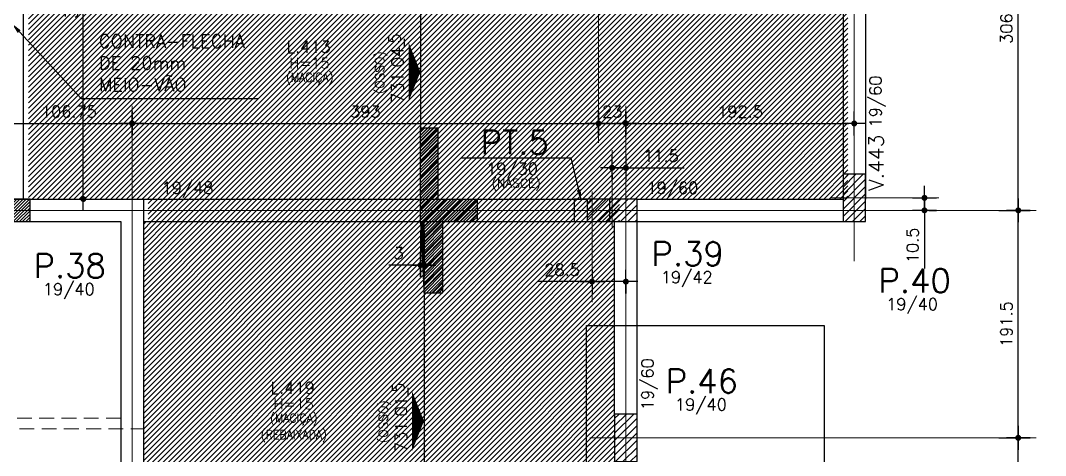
# Model space of a CAD drawing. Header units: inches. Extents: x 17515 to 34518, y -9122 to -4917.
# Drawn here: x 20501 to 21365, y -7534 to -7167 of the extents above; entities that cross this region are included whole.
import ezdxf
from ezdxf.enums import TextEntityAlignment as Align

# ---------------------------------------------------------------- set-up
doc = ezdxf.new("R2010")
doc.units = ezdxf.units.IN
doc.header["$LTSCALE"] = 50
doc.header["$MEASUREMENT"] = 0
doc.linetypes.add('HIDDEN', pattern=[0.375, 0.25, -0.125])
for name, color, linetype in [('ALVENARIA', 10, 'HIDDEN'), ('CONTRA-FLECHA', 152, 'Continuous'), ('CORTE-FORMA', 1, 'Continuous'), ('COTA', 6, 'Continuous'), ('FO-HACHURA_PILAR-CONT', 252, 'Continuous'), ('FO-HACHURA_PILAR-MORRE', 252, 'Continuous'), ('FO-TEXTO-LAJES', 152, 'Continuous'), ('FO-TEXTO-VIGAS', 3, 'Continuous'), ('HACHUR LAJE', 141, 'Continuous'), ('NIVEL', 3, 'Continuous'), ('P-C', 1, 'Continuous'), ('P-M', 7, 'Continuous'), ('P-N', 5, 'Continuous')]:
    doc.layers.add(name, color=color, linetype=linetype)
for name, color, linetype, lineweight in [('FO-Eixos', 150, 'Continuous', 5), ('FO-Textos dos pilares', 3, 'Continuous', 20), ('FO-Vigas', 2, 'Continuous', 30)]:
    doc.layers.add(name, color=color, linetype=linetype, lineweight=lineweight)
doc.styles.add('ROMANS', font='romans.shx')
doc.dimstyles.new('COTA_25', dxfattribs={"dimscale": 5, "dimtxt": 2, "dimasz": 1, "dimexe": 2, "dimexo": 1.5, "dimgap": 1, "dimtad": 1, "dimlfac": 0.5, "dimzin": 12, "dimdsep": 46, "dimtxsty": 'ROMANS', "dimblk1": 'COTA', "dimblk2": 'COTA', "dimsah": 1, "dimcen": -4, "dimdle": 1.5, "dimclrd": 6, "dimclre": 6, "dimclrt": 3, "dimadec": 0, "dimazin": 0, "dimtfac": 1, "dimtofl": 0, "dimtmove": 0, "dimatfit": 3, "dimldrblk": 'COTA', "dimfxl": 1, "dimtolj": 1, "dimtzin": 12, "dimarcsym": 0})
doc.dimstyles.new('COTA_50', dxfattribs={"dimscale": 5, "dimtxt": 2, "dimasz": 1, "dimexe": 2, "dimexo": 1.5, "dimgap": 1, "dimtad": 1, "dimzin": 12, "dimdsep": 46, "dimtxsty": 'ROMANS', "dimblk1": 'COTA', "dimblk2": 'COTA', "dimsah": 1, "dimcen": -4, "dimdle": 1.5, "dimclrd": 6, "dimclre": 6, "dimclrt": 3, "dimadec": 0, "dimazin": 0, "dimtfac": 1, "dimtofl": 0, "dimtmove": 0, "dimatfit": 3, "dimldrblk": 'COTA', "dimfxl": 1, "dimtolj": 1, "dimtzin": 12, "dimarcsym": 0})
doc.dimstyles.new('NOTA', dxfattribs={"dimscale": 5, "dimtxt": 2, "dimasz": 2, "dimexe": 1.5, "dimexo": 2, "dimgap": 1, "dimtad": 1, "dimdec": 1, "dimzin": 12, "dimdsep": 46, "dimtxsty": 'ROMANS', "dimcen": 0.09, "dimclrd": 8, "dimclre": 8, "dimclrt": 3, "dimadec": 0, "dimazin": 0, "dimtfac": 1, "dimtdec": 1, "dimtofl": 0, "dimtmove": 0, "dimatfit": 3, "dimfxl": 1, "dimtolj": 1, "dimtzin": 12, "dimarcsym": 0})

# ---------------------------------------------------------------- blocks, each defined once
blk = doc.blocks.new('COTA')
at = {"layer": 'COTA'}
for p, q in [((0, -2), (0, 2)), ((2, 0), (-2, 0))]:
    blk.add_line(p, q, dxfattribs=at)
at = {"layer": 'COTA', "const_width": 0.5}
blk.add_lwpolyline([(-0.25, 0, 1), (0.25, 0, 1)], format="xyb", close=True, dxfattribs=at)
blk = doc.blocks.new('*D40')
at = {"layer": 'COTA', "color": 6, "lineweight": -2, "transparency": 16777216}
for p, q in [((20488.68, -7248.89), (20488.68, -7244.02)), ((20595.43, -7248.89), (20595.43, -7244.02)), ((20493.68, -7254.02), (20590.43, -7254.02))]:
    blk.add_line(p, q, dxfattribs=at)
at = {"layer": 'Defpoints', "color": 0, "transparency": 16777216}
for p in [(20595.43, -7254.02), (20488.68, -7256.39), (20595.43, -7256.39)]:
    blk.add_point(p, dxfattribs=at)
at = {"layer": 'COTA', "color": 6, "lineweight": -2, "transparency": 16777216, "xscale": 5, "yscale": 5, "zscale": 5, "rotation": 180}
blk.add_blockref('COTA', (20488.68, -7254.02), dxfattribs=at)
at = {"layer": 'COTA', "color": 6, "lineweight": -2, "transparency": 16777216, "xscale": 5, "yscale": 5, "zscale": 5}
blk.add_blockref('COTA', (20595.43, -7254.02), dxfattribs=at)
at = {"layer": 'COTA', "color": 3, "transparency": 16777216, "insert": (20542.06, -7244.02), "char_height": 10, "attachment_point": 5, "style": 'ROMANS'}
blk.add_mtext('\\A1;106.75', dxfattribs=at)
blk = doc.blocks.new('*D41')
at = {"layer": 'COTA', "color": 6, "lineweight": -2, "transparency": 16777216}
for p, q in [((21011.43, -7257.15), (21011.43, -7244.02)), ((21203.9, -7257.15), (21203.9, -7244.02)), ((21016.43, -7254.02), (21198.9, -7254.02))]:
    blk.add_line(p, q, dxfattribs=at)
at = {"layer": 'Defpoints', "color": 0, "transparency": 16777216}
for p in [(21203.9, -7254.02), (21011.43, -7264.65), (21203.9, -7264.65)]:
    blk.add_point(p, dxfattribs=at)
at = {"layer": 'COTA', "color": 6, "lineweight": -2, "transparency": 16777216, "xscale": 5, "yscale": 5, "zscale": 5, "rotation": 180}
blk.add_blockref('COTA', (21011.43, -7254.02), dxfattribs=at)
at = {"layer": 'COTA', "color": 6, "lineweight": -2, "transparency": 16777216, "xscale": 5, "yscale": 5, "zscale": 5}
blk.add_blockref('COTA', (21203.9, -7254.02), dxfattribs=at)
at = {"layer": 'COTA', "color": 3, "transparency": 16777216, "insert": (21107.67, -7244.02), "char_height": 10, "attachment_point": 5, "style": 'ROMANS'}
blk.add_mtext('\\A1;192.5', dxfattribs=at)
blk = doc.blocks.new('*D46')
at = {"layer": 'COTA', "color": 6, "lineweight": -2, "transparency": 16777216}
for p, q in [((20595.43, -7256.1), (20595.43, -7244.02)), ((20988.43, -7256.1), (20988.43, -7244.02)), ((20600.43, -7254.02), (20983.43, -7254.02))]:
    blk.add_line(p, q, dxfattribs=at)
at = {"layer": 'Defpoints', "color": 0, "transparency": 16777216}
for p in [(20988.43, -7254.02), (20595.43, -7263.6), (20988.43, -7263.6)]:
    blk.add_point(p, dxfattribs=at)
at = {"layer": 'COTA', "color": 6, "lineweight": -2, "transparency": 16777216, "xscale": 5, "yscale": 5, "zscale": 5, "rotation": 180}
blk.add_blockref('COTA', (20595.43, -7254.02), dxfattribs=at)
at = {"layer": 'COTA', "color": 6, "lineweight": -2, "transparency": 16777216, "xscale": 5, "yscale": 5, "zscale": 5}
blk.add_blockref('COTA', (20988.43, -7254.02), dxfattribs=at)
at = {"layer": 'COTA', "color": 3, "transparency": 16777216, "insert": (20791.93, -7244.02), "char_height": 10, "attachment_point": 5, "style": 'ROMANS'}
blk.add_mtext('\\A1;393', dxfattribs=at)
blk = doc.blocks.new('*D47')
at = {"layer": 'COTA', "color": 6, "lineweight": -2, "transparency": 16777216}
for p, q in [((20988.43, -7265.22), (20988.43, -7244.02)), ((21011.43, -7265.22), (21011.43, -7244.02)), ((20993.43, -7254.02), (21006.43, -7254.02))]:
    blk.add_line(p, q, dxfattribs=at)
at = {"layer": 'Defpoints', "color": 0, "transparency": 16777216}
for p in [(21011.43, -7254.02), (20988.43, -7272.72), (21011.43, -7272.72)]:
    blk.add_point(p, dxfattribs=at)
at = {"layer": 'COTA', "color": 6, "lineweight": -2, "transparency": 16777216, "xscale": 5, "yscale": 5, "zscale": 5, "rotation": 180}
blk.add_blockref('COTA', (20988.43, -7254.02), dxfattribs=at)
at = {"layer": 'COTA', "color": 6, "lineweight": -2, "transparency": 16777216, "xscale": 5, "yscale": 5, "zscale": 5}
blk.add_blockref('COTA', (21011.43, -7254.02), dxfattribs=at)
at = {"layer": 'COTA', "color": 3, "transparency": 16777216, "insert": (20999.93, -7244.02), "char_height": 10, "attachment_point": 5, "style": 'ROMANS'}
blk.add_mtext('\\A1;23', dxfattribs=at)
blk = doc.blocks.new('*D108')
at = {"layer": 'COTA', "color": 6, "lineweight": -2, "transparency": 16777216}
for p, q in [((21325.71, -7518.69), (21352.08, -7518.69)), ((21342.08, -7664.65), (21342.08, -7523.69)), ((21325.71, -7669.65), (21352.08, -7669.65))]:
    blk.add_line(p, q, dxfattribs=at)
at = {"layer": 'Defpoints', "color": 0, "transparency": 16777216}
for p in [(21318.21, -7518.69), (21342.08, -7518.69), (21318.21, -7669.65)]:
    blk.add_point(p, dxfattribs=at)
at = {"layer": 'COTA', "color": 6, "lineweight": -2, "transparency": 16777216, "xscale": 5, "yscale": 5, "zscale": 5}
for p, rotation in [((21342.08, -7518.69), 90), ((21342.08, -7669.65), 270)]:
    blk.add_blockref('COTA', p, dxfattribs=dict(at, rotation=rotation))
at = {"layer": 'COTA', "color": 3, "transparency": 16777216, "insert": (21332.08, -7594.17), "char_height": 10, "attachment_point": 5, "rotation": 90, "style": 'ROMANS'}
blk.add_mtext('\\A1;151', dxfattribs=at)
blk = doc.blocks.new('*D109')
at = {"layer": 'COTA', "color": 6, "lineweight": -2, "transparency": 16777216}
for p, q in [((21325.71, -7327.15), (21352.08, -7327.15)), ((21342.08, -7513.69), (21342.08, -7332.15)), ((21325.71, -7518.69), (21352.08, -7518.69))]:
    blk.add_line(p, q, dxfattribs=at)
at = {"layer": 'Defpoints', "color": 0, "transparency": 16777216}
for p in [(21318.21, -7327.15), (21342.08, -7327.15), (21318.21, -7518.69)]:
    blk.add_point(p, dxfattribs=at)
at = {"layer": 'COTA', "color": 6, "lineweight": -2, "transparency": 16777216, "xscale": 5, "yscale": 5, "zscale": 5}
for p, rotation in [((21342.08, -7327.15), 90), ((21342.08, -7518.69), 270)]:
    blk.add_blockref('COTA', p, dxfattribs=dict(at, rotation=rotation))
at = {"layer": 'COTA', "color": 3, "transparency": 16777216, "insert": (21332.08, -7422.92), "char_height": 10, "attachment_point": 5, "rotation": 90, "style": 'ROMANS'}
blk.add_mtext('\\A1;191.5', dxfattribs=at)
blk = doc.blocks.new('*D110')
at = {"layer": 'COTA', "color": 6, "lineweight": -2, "transparency": 16777216}
for p, q in [((21335.99, -7021.15), (21352.08, -7021.15)), ((21342.08, -7322.15), (21342.08, -7026.15)), ((21335.99, -7327.15), (21352.08, -7327.15))]:
    blk.add_line(p, q, dxfattribs=at)
at = {"layer": 'Defpoints', "color": 0, "transparency": 16777216}
for p in [(21328.49, -7021.15), (21342.08, -7021.15), (21328.49, -7327.15)]:
    blk.add_point(p, dxfattribs=at)
at = {"layer": 'COTA', "color": 6, "lineweight": -2, "transparency": 16777216, "xscale": 5, "yscale": 5, "zscale": 5}
for p, rotation in [((21342.08, -7021.15), 90), ((21342.08, -7327.15), 270)]:
    blk.add_blockref('COTA', p, dxfattribs=dict(at, rotation=rotation))
at = {"layer": 'COTA', "color": 3, "transparency": 16777216, "insert": (21332.08, -7174.15), "char_height": 10, "attachment_point": 5, "rotation": 90, "style": 'ROMANS'}
blk.add_mtext('\\A1;306', dxfattribs=at)
blk = doc.blocks.new('*D155')
at = {"layer": 'COTA', "color": 6, "lineweight": -2, "transparency": 16777216}
for p, q in [((21263.06, -7311.65), (21263.06, -7306.65)), ((21266.79, -7316.65), (21273.06, -7316.65)), ((21263.06, -7332.15), (21263.06, -7376.15)), ((21266.79, -7327.15), (21273.06, -7327.15))]:
    blk.add_line(p, q, dxfattribs=at)
at = {"layer": 'Defpoints', "color": 0, "transparency": 16777216}
for p in [(21259.29, -7316.65), (21259.29, -7327.15), (21263.06, -7327.15)]:
    blk.add_point(p, dxfattribs=at)
at = {"layer": 'COTA', "color": 6, "lineweight": -2, "transparency": 16777216, "xscale": 5, "yscale": 5, "zscale": 5}
for p, rotation in [((21263.06, -7316.65), 270), ((21263.06, -7327.15), 90)]:
    blk.add_blockref('COTA', p, dxfattribs=dict(at, rotation=rotation))
at = {"layer": 'COTA', "color": 3, "transparency": 16777216, "insert": (21253.06, -7356.65), "char_height": 10, "attachment_point": 5, "rotation": 90, "style": 'ROMANS'}
blk.add_mtext('\\A1;10.5', dxfattribs=at)
blk = doc.blocks.new('*D156')
at = {"layer": 'COTA', "color": 6, "lineweight": -2, "transparency": 16777216}
for p, q in [((20982.93, -7387.16), (20937.46, -7387.16)), ((20982.93, -7388.37), (20982.93, -7397.16)), ((21006.43, -7387.16), (20987.93, -7387.16)), ((21011.43, -7388.37), (21011.43, -7397.16))]:
    blk.add_line(p, q, dxfattribs=at)
at = {"layer": 'Defpoints', "color": 0, "transparency": 16777216}
for p in [(20982.93, -7380.87), (21011.43, -7380.87), (20982.93, -7387.16)]:
    blk.add_point(p, dxfattribs=at)
at = {"layer": 'COTA', "color": 6, "lineweight": -2, "transparency": 16777216, "xscale": 5, "yscale": 5, "zscale": 5, "rotation": 180}
blk.add_blockref('COTA', (20982.93, -7387.16), dxfattribs=at)
at = {"layer": 'COTA', "color": 6, "lineweight": -2, "transparency": 16777216, "xscale": 5, "yscale": 5, "zscale": 5}
blk.add_blockref('COTA', (21011.43, -7387.16), dxfattribs=at)
at = {"layer": 'COTA', "color": 3, "transparency": 16777216, "insert": (20957.69, -7377.16), "char_height": 10, "attachment_point": 5, "style": 'ROMANS'}
blk.add_mtext('\\A1;28.5', dxfattribs=at)
blk = doc.blocks.new('*D157')
at = {"layer": 'COTA', "color": 6, "lineweight": -2, "transparency": 16777216}
for p, q in [((20994.93, -7291.32), (20989.93, -7291.32)), ((20999.93, -7296.23), (20999.93, -7301.32)), ((21011.43, -7296.23), (21011.43, -7301.32)), ((21016.43, -7291.32), (21060.48, -7291.32))]:
    blk.add_line(p, q, dxfattribs=at)
at = {"layer": 'Defpoints', "color": 0, "transparency": 16777216}
for p in [(20999.93, -7288.73), (21011.43, -7288.73), (21011.43, -7291.32)]:
    blk.add_point(p, dxfattribs=at)
at = {"layer": 'COTA', "color": 6, "lineweight": -2, "transparency": 16777216, "xscale": 5, "yscale": 5, "zscale": 5}
blk.add_blockref('COTA', (20999.93, -7291.32), dxfattribs=at)
at = {"layer": 'COTA', "color": 6, "lineweight": -2, "transparency": 16777216, "xscale": 5, "yscale": 5, "zscale": 5, "rotation": 180}
blk.add_blockref('COTA', (21011.43, -7291.32), dxfattribs=at)
at = {"layer": 'COTA', "color": 3, "transparency": 16777216, "insert": (21040.96, -7281.32), "char_height": 10, "attachment_point": 5, "style": 'ROMANS'}
blk.add_mtext('\\A1;11.5', dxfattribs=at)
blk = doc.blocks.new('*D231')
at = {"layer": 'COTA', "color": 6, "lineweight": -2, "transparency": 16777216}
blk.add_arc((21751.32, -7452.84), 159.39, 116.02523, 178.20257, dxfattribs=at)
at = {"layer": 'Defpoints', "color": 0, "transparency": 16777216}
for p in [(21571.32, -7052.84), (21636.37, -7342.43), (21297.61, -7452.84), (21743.82, -7452.84), (21751.32, -7452.84)]:
    blk.add_point(p, dxfattribs=at)
at = {"layer": 'COTA', "color": 6, "lineweight": -2, "transparency": 16777216, "xscale": 5, "yscale": 5, "zscale": 5}
for p, rotation in [((21685.91, -7307.49), 25.12651574091678), ((21591.93, -7452.84), 269.10128696288)]:
    blk.add_blockref('COTA', p, dxfattribs=dict(at, rotation=rotation))
at = {"layer": 'COTA', "color": 3, "transparency": 16777216, "insert": (21609.07, -7360.87), "char_height": 10, "attachment_point": 5, "rotation": 57.1139, "style": 'ROMANS'}
blk.add_mtext('\\A1;66°', dxfattribs=at)
blk = doc.blocks.new('*D245')
at = {"layer": 'COTA', "color": 6, "lineweight": -2, "transparency": 16777216}
for p, q in [((20838.33, -7344.15), (20838.33, -7383.23)), ((20841.33, -7344.15), (20841.33, -7383.23)), ((20833.33, -7373.23), (20811.66, -7373.23)), ((20846.33, -7373.23), (20851.33, -7373.23))]:
    blk.add_line(p, q, dxfattribs=at)
at = {"layer": 'Defpoints', "color": 0, "transparency": 16777216}
for p in [(20838.33, -7336.65), (20841.33, -7336.65), (20838.33, -7373.23)]:
    blk.add_point(p, dxfattribs=at)
at = {"layer": 'COTA', "color": 6, "lineweight": -2, "transparency": 16777216, "xscale": 5, "yscale": 5, "zscale": 5}
blk.add_blockref('COTA', (20838.33, -7373.23), dxfattribs=at)
at = {"layer": 'COTA', "color": 6, "lineweight": -2, "transparency": 16777216, "xscale": 5, "yscale": 5, "zscale": 5, "rotation": 180}
blk.add_blockref('COTA', (20841.33, -7373.23), dxfattribs=at)
at = {"layer": 'COTA', "color": 3, "transparency": 16777216, "insert": (20820, -7363.23), "char_height": 10, "attachment_point": 5, "style": 'ROMANS'}
blk.add_mtext('\\A1;3', dxfattribs=at)
blk = doc.blocks.new('*D277')
at = {"layer": 'COTA', "color": 6, "lineweight": -2, "transparency": 16777216}
for p, q in [((20436.53, -6988.65), (20564.24, -6988.65)), ((20554.24, -7312.65), (20554.24, -6993.65)), ((20436.53, -7317.65), (20564.24, -7317.65))]:
    blk.add_line(p, q, dxfattribs=at)
at = {"layer": 'Defpoints', "color": 0, "transparency": 16777216}
for p in [(20429.03, -6988.65), (20554.24, -6988.65), (20429.03, -7317.65)]:
    blk.add_point(p, dxfattribs=at)
at = {"layer": 'COTA', "color": 6, "lineweight": -2, "transparency": 16777216, "xscale": 5, "yscale": 5, "zscale": 5}
for p, rotation in [((20554.24, -6988.65), 90), ((20554.24, -7317.65), 270)]:
    blk.add_blockref('COTA', p, dxfattribs=dict(at, rotation=rotation))
at = {"layer": 'COTA', "color": 3, "transparency": 16777216, "insert": (20544.24, -7153.15), "char_height": 10, "attachment_point": 5, "rotation": 90, "style": 'ROMANS'}
blk.add_mtext('\\A1;329', dxfattribs=at)

msp = doc.modelspace()

# ---------------------------------------------------------------- hatches: boundary and pattern name
h = msp.add_hatch()
h.set_pattern_fill('ANSI31', color=256)
edge = h.paths.add_edge_path()
edge.add_line((20838.33, -7336.65), (20841.33, -7336.65))
edge.add_line((20841.33, -7336.65), (20841.33, -7396.65))
at = {"layer": 'CORTE-FORMA'}
h = msp.add_hatch(dxfattribs=at)
h.set_pattern_fill('ANSI31', color=70, scale=15)
edge = h.paths.add_edge_path()
edge.add_line((20838.33, -7336.65), (20838.33, -7257.65))
edge.add_line((20838.33, -7257.65), (20853.33, -7257.65))
edge.add_line((20853.33, -7317.65), (20853.33, -7257.65))
edge.add_line((20853.33, -7317.65), (20886.33, -7317.65))
edge.add_line((20886.33, -7336.65), (20886.33, -7317.65))
edge.add_line((20857.33, -7336.65), (20886.33, -7336.65))
edge.add_line((20857.33, -7396.65), (20857.33, -7336.65))
edge.add_line((20841.33, -7396.65), (20857.33, -7396.65))
edge.add_line((20841.33, -7396.65), (20841.33, -7336.65))
edge.add_line((20838.33, -7336.65), (20841.33, -7336.65))
at = {"layer": 'FO-HACHURA_PILAR-CONT'}
h = msp.add_hatch(dxfattribs=at)
h.set_pattern_fill('ANSI31', color=256, scale=15)
h.paths.add_polyline_path([(20469.433, -7317.65), (20469.433, -7327.15), (20469.433, -7336.65), (20489.433, -7336.65), (20509.433, -7336.65), (20509.433, -7327.15), (20509.433, -7317.65), (20489.433, -7317.65)])
at = {"layer": 'FO-HACHURA_PILAR-MORRE'}
h = msp.add_hatch(dxfattribs=at)
h.set_pattern_fill('ANSI31', color=256, scale=35)
h.set_pattern_definition([(45, (0, 21), (-3.0935922, 3.0935922), [])])
h.paths.add_polyline_path([(21194.399, -7296.65), (21194.399, -7316.65), (21194.399, -7336.65), (21203.899, -7336.65), (21213.399, -7336.65), (21213.399, -7316.65), (21213.399, -7296.65), (21203.899, -7296.65)])
h = msp.add_hatch(dxfattribs=at)
h.set_pattern_fill('ANSI31', color=256, scale=35)
h.paths.add_polyline_path([(20978.933, -7317.65), (20978.933, -7327.15), (20978.933, -7336.65), (20999.933, -7336.65), (21020.933, -7336.65), (21020.933, -7327.15), (21020.933, -7317.65), (20999.933, -7317.65)])
h = msp.add_hatch(dxfattribs=at)
h.set_pattern_fill('ANSI31', color=256, scale=35)
h.paths.add_polyline_path([(21020.933, -7498.685), (21011.433, -7498.685), (21001.933, -7498.685), (21001.933, -7518.685), (21001.933, -7538.685), (21011.433, -7538.685), (21020.933, -7538.685), (21020.933, -7518.685)])
at = {"layer": 'HACHUR LAJE'}
h = msp.add_hatch(dxfattribs=at)
h.set_pattern_fill('ANSI31', color=21, scale=25)
h.set_pattern_definition([(45, (4, 0), (-2.2097087, 2.2097087), [])])
h.paths.add_polyline_path([(21198.399, -7030.65), (20507.933, -7030.65), (20507.933, -7317.65), (20608.899, -7317.65), (20608.899, -7336.65), (21005.933, -7336.65), (21005.933, -7317.65), (21198.399, -7317.65)])
h = msp.add_hatch(dxfattribs=at)
h.set_pattern_fill('ANSI31', color=21, scale=25)
h.paths.add_polyline_path([(21001.933, -7336.65), (20997.933, -7336.65), (20997.933, -7336.65), (20967.933, -7336.65), (20604.899, -7336.65), (20604.899, -7779.65), (20882.932, -7779.65), (20882.932, -7581.65), (20901.932, -7581.65), (20901.932, -7694.399), (20903.932, -7693.878), (20903.932, -7581.65), (21001.933, -7581.65)])

# ---------------------------------------------------------------- linework, layer by layer
msp.add_lwpolyline([(20978.281, -7424.18), (21178.455, -7424.18), (21178.455, -7577.941), (20978.281, -7577.941)], close=True)
at = {"layer": 'ALVENARIA', "lineweight": 5}
for p, q in [((20585.899, -7502.15), (20425.433, -7502.15)), ((20425.433, -7511.15), (20604.899, -7511.15))]:
    msp.add_line(p, q, dxfattribs=at)
at = {"layer": 'CORTE-FORMA', "color": 8}
for p, q in [((20838.33, -7090.65), (20838.33, -7257.65)), ((20841.33, -7396.65), (20841.33, -7600.15))]:
    msp.add_line(p, q, dxfattribs=at)
at = {"layer": 'CORTE-FORMA', "color": 70}
for p, q in [((20838.33, -7257.65), (20853.33, -7257.65)), ((20841.33, -7396.65), (20857.33, -7396.65))]:
    msp.add_line(p, q, dxfattribs=at)
at = {"layer": 'CORTE-FORMA'}
for p, q in [((20838.33, -7336.65), (20838.33, -7257.65)), ((20853.33, -7317.65), (20853.33, -7257.65)), ((20853.33, -7317.65), (20886.33, -7317.65)), ((20886.33, -7336.65), (20886.33, -7317.65)), ((20838.33, -7336.65), (20841.33, -7336.65)), ((20841.33, -7396.65), (20841.33, -7336.65)), ((20857.33, -7396.65), (20857.33, -7336.65)), ((20857.33, -7336.65), (20886.33, -7336.65))]:
    msp.add_line(p, q, dxfattribs=at)
at = {"layer": 'COTA', "color": 8}
for p in [(20872.847, -7282.989), (20971.709, -7309.941)]:
    msp.add_line(p, (20965.437, -7282.989), dxfattribs=at)
msp.add_solid([(20973.332, -7309.563), (20973.976, -7319.681), (20970.086, -7310.319)], dxfattribs=at)
at = {"layer": 'FO-Eixos'}
for p, q in [((20988.433, -7270.366), (20988.433, -5219.101)), ((21203.899, -5219.101), (21203.899, -7369.798)), ((20595.399, -7239.023), (20595.399, -8262.516)), ((21011.433, -8262.516), (21011.433, -7239.023)), ((20999.933, -7341.664), (20999.933, -7276.463)), ((20982.933, -7404.569), (20982.933, -7311.301)), ((21184.756, -7316.65), (21275.059, -7316.65)), ((18061.565, -7327.15), (21357.083, -7327.15)), ((20981.072, -7518.685), (21357.083, -7518.685))]:
    msp.add_line(p, q, dxfattribs=at)
at = {"layer": 'FO-Vigas'}
for p, q in [((20503.933, -7317.65), (20503.933, -7030.65)), ((21194.399, -7051.65), (21194.399, -7317.65)), ((21213.399, -7051.65), (21213.399, -7317.65)), ((20509.433, -7317.65), (20978.933, -7317.65)), ((20604.899, -7317.65), (20604.899, -7779.65)), ((21020.933, -7317.65), (21194.399, -7317.65)), ((20509.433, -7336.65), (20585.899, -7336.65)), ((20585.899, -7336.65), (20585.899, -7660.15)), ((20604.899, -7336.65), (20978.933, -7336.65)), ((21001.933, -7498.685), (21001.933, -7336.65)), ((21020.933, -7498.685), (21020.933, -7336.65)), ((21020.933, -7336.65), (21194.399, -7336.65))]:
    msp.add_line(p, q, dxfattribs=at)
at = {"layer": 'NIVEL', "color": 1}
for points in [[(20838.33, -7210.605, 0, 50, 0), (20828.33, -7210.605, 50, 50, 0)], [(20841.33, -7504.577, 0, 50, 0), (20831.33, -7504.577, 50, 50, 0)]]:
    msp.add_lwpolyline(points, format="xyseb", dxfattribs=at)
at = {"layer": 'P-C'}
msp.add_lwpolyline([(20469.433, -7317.65), (20469.433, -7327.15), (20469.433, -7336.65), (20489.433, -7336.65), (20509.433, -7336.65), (20509.433, -7327.15), (20509.433, -7317.65), (20489.433, -7317.65), (20469.433, -7317.65)], close=True, dxfattribs=at)
at = {"layer": 'P-M'}
for points in [[(21213.399, -7296.65), (21203.899, -7296.65), (21194.399, -7296.65), (21194.399, -7316.65), (21194.399, -7336.65), (21203.899, -7336.65), (21213.399, -7336.65), (21213.399, -7316.65), (21213.399, -7296.65)], [(20978.933, -7317.65), (20978.933, -7327.15), (20978.933, -7336.65), (20999.933, -7336.65), (21020.933, -7336.65), (21020.933, -7327.15), (21020.933, -7317.65), (20999.933, -7317.65), (20978.933, -7317.65)], [(21020.933, -7498.685), (21011.433, -7498.685), (21001.933, -7498.685), (21001.933, -7518.685), (21001.933, -7538.685), (21011.433, -7538.685), (21020.933, -7538.685), (21020.933, -7518.685), (21020.933, -7498.685)]]:
    msp.add_lwpolyline(points, close=True, dxfattribs=at)
at = {"layer": 'P-N'}
msp.add_lwpolyline([(20997.933, -7317.65), (20967.933, -7317.65), (20967.933, -7336.65), (20997.933, -7336.65)], close=True, dxfattribs=at)

# ---------------------------------------------------------------- texts
at = {"layer": 'CONTRA-FLECHA', "insert": (20567.299, -7203.052), "char_height": 11, "attachment_point": 4, "style": 'ROMANS'}
msp.add_mtext('{\\Fromans.shx;CONTRA-FLECHA\\PDE 20mm\\PMEIO-VÃO}', dxfattribs=at)
at = {"layer": 'FO-TEXTO-LAJES', "style": 'ROMANS'}
for s, p in [('L.413', (20725.361, -7194.554)), ('L.419', (20712.03, -7481.571))]:
    msp.add_text(s, height=10, dxfattribs=at).set_placement(p)
at = {"layer": 'FO-TEXTO-LAJES', "color": 3, "style": 'ROMANS'}
for p in [(20727.788, -7207.636), (20714.457, -7494.652)]:
    msp.add_text('H=15', height=9, dxfattribs=at).set_placement(p)
at = {"layer": 'FO-TEXTO-LAJES', "color": 4, "style": 'ROMANS', "width": 0.9}
for s, p in [('(MACIÇA)', (20725.043, -7218.853)), ('(MACIÇA)', (20711.712, -7505.87)), ('(REBAIXADA)', (20703.905, -7519.711))]:
    msp.add_text(s, height=7.5, dxfattribs=at).set_placement(p)
at = {"layer": 'FO-TEXTO-VIGAS', "style": 'ROMANS'}
for p in [(21226.787, -7257.378), (21034.641, -7495.358)]:
    msp.add_text('19/60', height=10, rotation=90, dxfattribs=at).set_placement(p)
at = {"layer": 'FO-TEXTO-VIGAS', "color": 1, "style": 'ROMANS'}
msp.add_text('V.443', height=12.5, rotation=90, dxfattribs=at).set_placement((21228.619, -7310.615))
at = {"layer": 'FO-TEXTO-VIGAS', "style": 'ROMANS'}
for s, p in [('19/48', (20620.176, -7313.263)), ('19/60', (21028.754, -7313.263))]:
    msp.add_text(s, height=10, dxfattribs=at).set_placement(p)
at = {"layer": 'FO-Textos dos pilares', "color": 1, "style": 'ROMANS'}
for s, p in [('PT.5', (20889.067, -7279.832)), ('P.39', (21033.106, -7373.739)), ('P.38', (20512.388, -7383.831)), ('P.40', (21224.345, -7396.387)), ('P.46', (21045.028, -7480.945))]:
    msp.add_text(s, height=20, dxfattribs=at).set_placement(p)
at = {"layer": 'FO-Textos dos pilares', "color": 3, "style": 'ROMANS'}
for s, p in [('19/30', (20893.632, -7297.13)), ('19/42', (21040.843, -7388.431)), ('19/40', (20520.125, -7398.523)), ('19/40', (21230.722, -7411.079)), ('19/40', (21052.766, -7495.638))]:
    msp.add_text(s, height=10, dxfattribs=at).set_placement(p)
at = {"layer": 'FO-Textos dos pilares', "color": 4, "style": 'ROMANS'}
msp.add_text('(NASCE)', height=7.5, dxfattribs=at).set_placement((20898.417, -7307.991))
at = {"layer": 'NIVEL', "color": 3, "style": 'ROMANS'}
for s, p in [('5', (20821.514, -7182.379)), ('731.04_', (20823.977, -7209.717)), ('5', (20824.514, -7476.352)), ('731.01_', (20826.977, -7503.689))]:
    msp.add_text(s, height=10, rotation=90, dxfattribs=at).set_placement(p, align=Align.CENTER)
at = {"layer": 'NIVEL', "color": 4, "style": 'ROMANS'}
for p in [(20807.765, -7211.153), (20810.765, -7505.125)]:
    msp.add_text('(OSSO)', height=7.5, rotation=90, dxfattribs=at).set_placement(p, align=Align.CENTER)

# ---------------------------------------------------------------- dimensions: what is measured, and where the dimension line sits
at = {"layer": 'COTA'}
for base, p1, p2, picture, middle in [((20554.24, -6988.651), (20429.029, -7317.65), (20429.029, -6988.651), '*D277', (20544.24, -7153.151)), ((21342.083, -7021.15), (21328.487, -7327.15), (21328.487, -7021.15), '*D110', (21332.083, -7174.15)), ((21263.065, -7327.15), (21259.295, -7316.65), (21259.295, -7327.15), '*D155', (21253.065, -7356.65))]:
    dim = msp.add_linear_dim(base=base, p1=p1, p2=p2, angle=90, dimstyle='COTA_50', dxfattribs=at)
    dim.commit()
    dim.dimension.update_dxf_attribs({"geometry": picture, "text_midpoint": middle})
dim = msp.add_angular_dim_2l(base=(21636.368, -7342.426), line1=((21743.817, -7452.843), (21297.605, -7452.843)), line2=((21571.316, -7052.843), (21751.317, -7452.843)), dimstyle='COTA_25', dxfattribs=at)
dim.commit()
dim.dimension.update_dxf_attribs({"geometry": '*D231', "text_midpoint": (21609.072, -7360.87)})
for base, p1, p2, picture, middle in [((20595.433, -7254.023), (20488.683, -7256.386), (20595.433, -7256.386), '*D40', (20542.058, -7254.023)), ((21011.433, -7254.023), (20988.433, -7272.724), (21011.433, -7272.724), '*D47', (20999.933, -7254.023))]:
    dim = msp.add_linear_dim(base=base, p1=p1, p2=p2, dimstyle='COTA_50', dxfattribs=at)
    dim.commit()
    dim.dimension.update_dxf_attribs({"geometry": picture, "text_midpoint": middle, "dimtype": 160})
for base, p1, p2, picture, middle in [((20988.433, -7254.023), (20595.433, -7263.604), (20988.433, -7263.604), '*D46', (20791.933, -7244.023)), ((21011.433, -7291.318), (20999.933, -7288.728), (21011.433, -7288.728), '*D157', (21040.956, -7281.318)), ((20838.33, -7373.231), (20841.33, -7336.65), (20838.33, -7336.65), '*D245', (20819.997, -7363.231)), ((20982.933, -7387.162), (21011.433, -7380.871), (20982.933, -7380.871), '*D156', (20957.695, -7377.162))]:
    dim = msp.add_linear_dim(base=base, p1=p1, p2=p2, dimstyle='COTA_50', dxfattribs=at)
    dim.commit()
    dim.dimension.update_dxf_attribs({"geometry": picture, "text_midpoint": middle})
dim = msp.add_linear_dim(base=(21203.899, -7254.023), p1=(21011.433, -7264.65), p2=(21203.899, -7264.65), dimstyle='COTA_50', override={"dimdec": 1}, dxfattribs=at)
dim.commit()
dim.dimension.update_dxf_attribs({"geometry": '*D41', "text_midpoint": (21107.666, -7244.023)})
for base, p1, p2, override, picture, middle in [((21342.083, -7327.15), (21318.214, -7518.685), (21318.214, -7327.15), {"dimdec": 1}, '*D109', (21332.083, -7422.918)), ((21342.083, -7518.685), (21318.214, -7669.65), (21318.214, -7518.685), {"dimdec": 0}, '*D108', (21332.083, -7594.168))]:
    dim = msp.add_linear_dim(base=base, p1=p1, p2=p2, angle=90, dimstyle='COTA_50', override=override, dxfattribs=at)
    dim.commit()
    dim.dimension.update_dxf_attribs({"geometry": picture, "text_midpoint": middle})

# ---------------------------------------------------------------- leaders
at = {"layer": 'CONTRA-FLECHA', "color": 8, "annotation_type": 0, "has_hookline": 1, "hookline_direction": 0, "text_width": 134.619}
msp.add_leader([(20493.456, -7169.377), (20552.299, -7232.933), (20562.299, -7232.933)], dimstyle='NOTA', dxfattribs=at)

doc.saveas('drawing.dxf')
